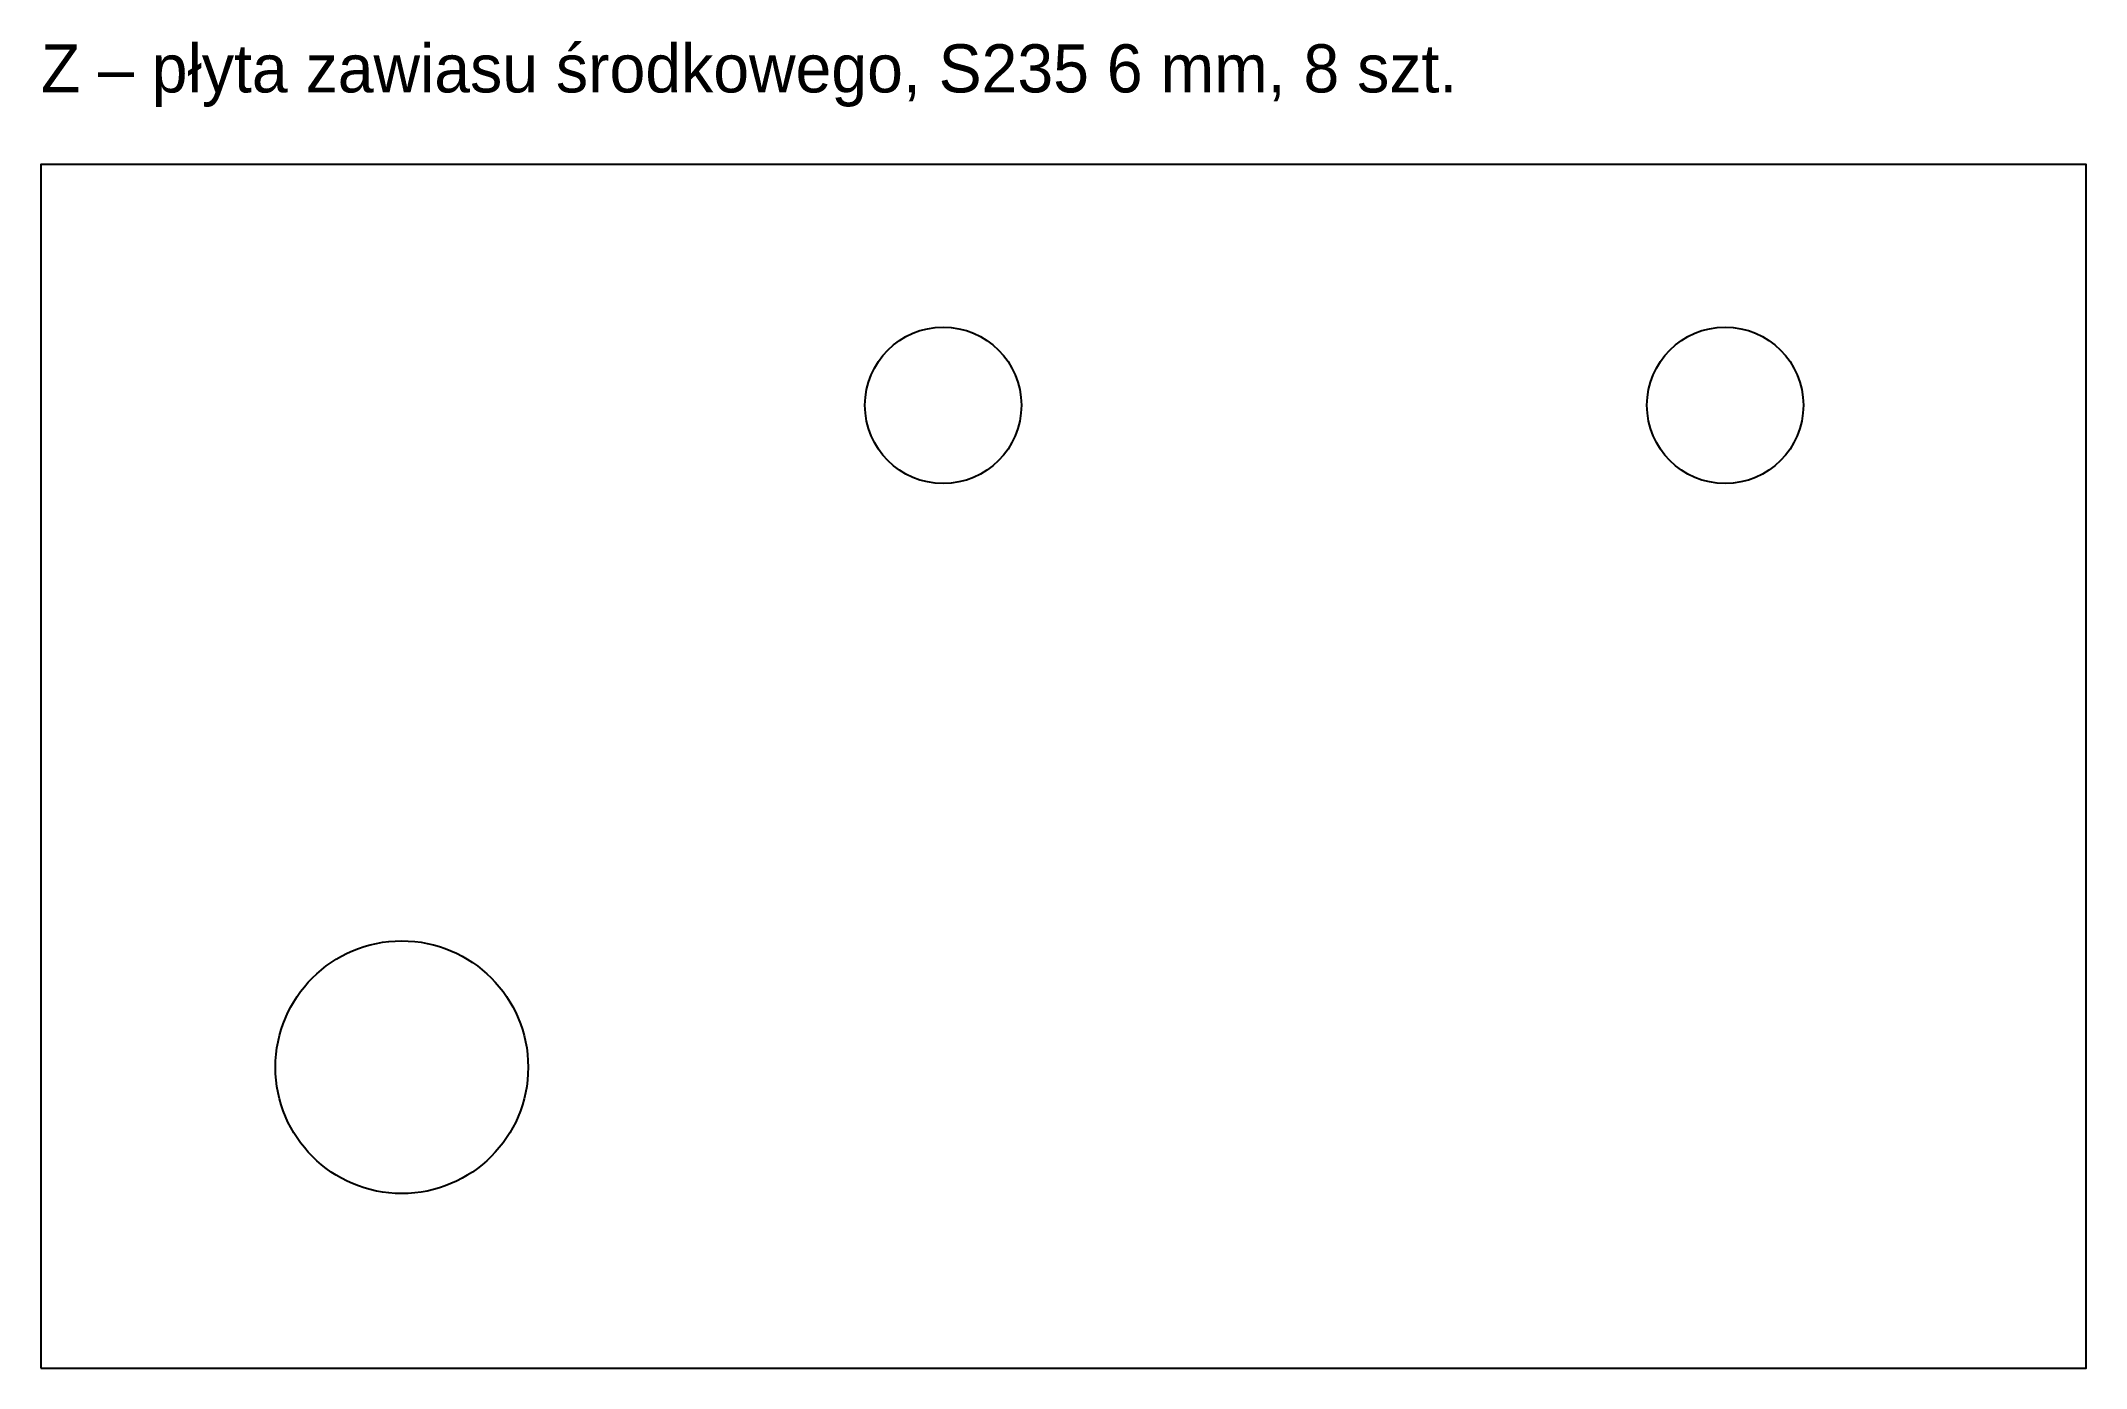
# Model space of a CAD drawing. Header units: millimetres. Extents: x 0 to 170, y 0 to 110.
import ezdxf

# ---------------------------------------------------------------- set-up
doc = ezdxf.new("R2010")
doc.units = ezdxf.units.MM
doc.layers.add('CIECIE', color=7, linetype='Continuous')
doc.layers.add('OPIS', color=3, linetype='Continuous')

msp = doc.modelspace()

# ---------------------------------------------------------------- linework, layer by layer
at = {"layer": 'CIECIE'}
msp.add_lwpolyline([(0, 0), (170, 0), (170, 100), (0, 100)], close=True, dxfattribs=at)
for centre, radius in [((75, 80), 6.5), ((140, 80), 6.5), ((30, 25), 10.5)]:
    msp.add_circle(centre, radius, dxfattribs=at)

# ---------------------------------------------------------------- texts
at = {"layer": 'OPIS'}
msp.add_text('Z – płyta zawiasu środkowego, S235 6 mm, 8 szt.', height=4, dxfattribs=at).set_placement((0, 106))

doc.saveas('drawing.dxf')
